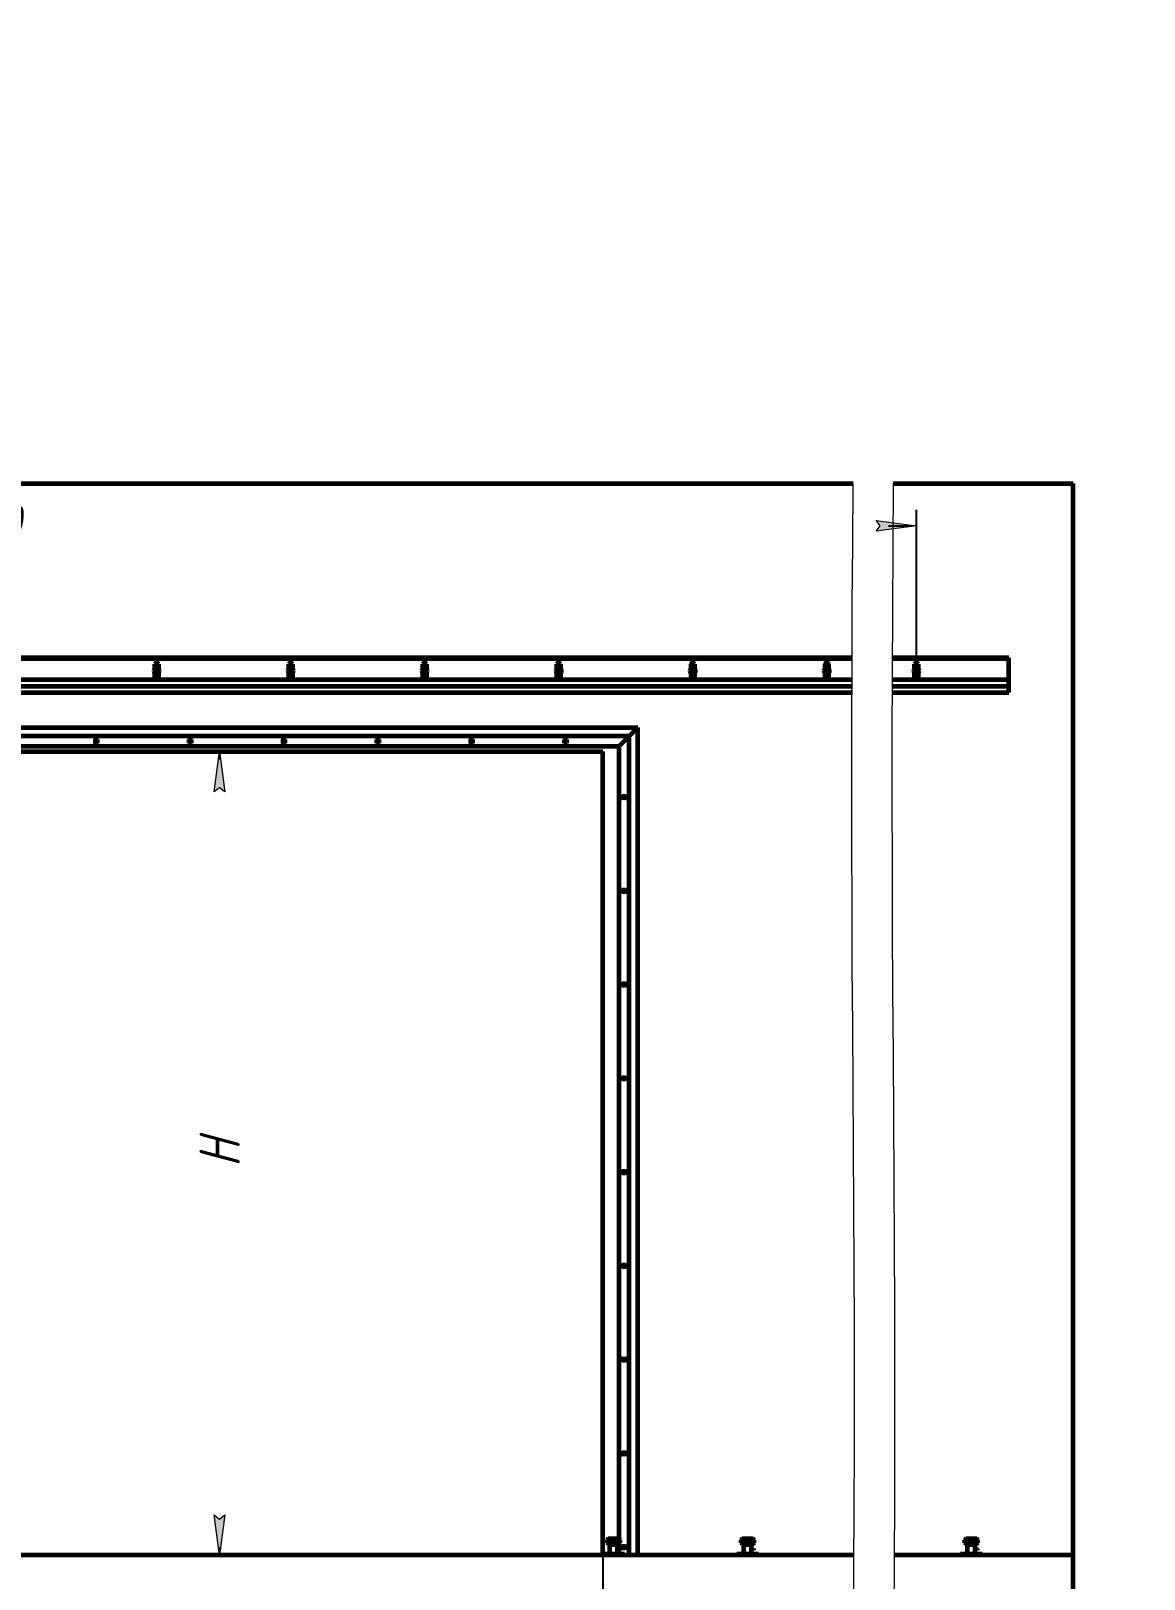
# Model space of a CAD drawing. Header units: millimetres. Extents: x 0 to 3360, y 0 to 297.
# Drawn here: x 1449.3 to 1587.7, y 104.4 to 297 of the extents above; entities that cross this region are included whole.
import ezdxf

# ---------------------------------------------------------------- set-up
doc = ezdxf.new("R2010")
doc.units = ezdxf.units.MM
for name, pattern in [('K5LT_AXLED', [19.5, 15, -1.5, 1.5, -1.5]), ('K5LT_BASIC', [0]), ('K5LT_THIN', [0]), ('K5LT_THIN_INCLUDED_TO_HATCHING', [0])]:
    doc.linetypes.add(name, pattern=pattern)
doc.layers.add('Системный слой', color=7, linetype='Continuous')
doc.styles.add('KDIMTEXTSTYLE', font='GOST_AU.SHX', dxfattribs={"width": 0.96, "oblique": 15, "height": 5})
doc.dimstyles.new('KDIMSTYLE (0.03)', dxfattribs={"dimtxt": 5, "dimasz": 1, "dimexe": 2, "dimexo": 0, "dimgap": 1, "dimtad": 1, "dimlfac": 30, "dimtxsty": 'KDIMTEXTSTYLE', "dimsah": 1, "dimcen": 0, "dimdle": 1, "dimadec": 0, "dimazin": 0, "dimtfac": 0.667, "dimtmove": 0, "dimatfit": 3, "dimfxl": 1, "dimtvp": 1, "dimtolj": 1, "dimtzin": 0, "dimarcsym": 0})

# ---------------------------------------------------------------- blocks, each defined once
blk = doc.blocks.new('U19')
at = {"layer": 'Системный слой', "color": 5, "linetype": 'K5LT_BASIC', "lineweight": 60, "true_color": 0x0000ff}
for p, q in [((1449.9, 214.67), (1551.39, 214.67)), ((1556.39, 214.67), (1570.9, 214.67))]:
    blk.add_line(p, q, dxfattribs=at)
blk = doc.blocks.new('U20')
at = {"layer": 'Системный слой', "color": 5, "linetype": 'K5LT_BASIC', "lineweight": 60, "true_color": 0x0000ff}
for p, q in [((1326.25, 218.87), (1310.59, 218.87)), ((1551.4, 218.87), (1331.25, 218.87)), ((1570.9, 218.87), (1556.4, 218.87))]:
    blk.add_line(p, q, dxfattribs=at)
blk = doc.blocks.new('U21')
at = {"layer": 'Системный слой', "color": 5, "linetype": 'K5LT_BASIC', "lineweight": 60, "true_color": 0x0000ff}
for p, q in [((1326.25, 219.01), (1310.59, 219.01)), ((1551.4, 219.01), (1331.25, 219.01)), ((1570.9, 219.01), (1556.4, 219.01))]:
    blk.add_line(p, q, dxfattribs=at)
blk = doc.blocks.new('U22')
at = {"layer": 'Системный слой', "color": 5, "linetype": 'K5LT_BASIC', "lineweight": 60, "true_color": 0x0000ff}
for p, q in [((1326.24, 215.44), (1310.59, 215.44)), ((1551.39, 215.44), (1331.24, 215.44)), ((1570.9, 215.44), (1556.39, 215.44))]:
    blk.add_line(p, q, dxfattribs=at)
blk = doc.blocks.new('U23')
at = {"layer": 'Системный слой', "color": 5, "linetype": 'K5LT_BASIC', "lineweight": 60, "true_color": 0x0000ff}
for p, q in [((1326.24, 216.27), (1310.59, 216.27)), ((1551.39, 216.27), (1331.24, 216.27)), ((1570.9, 216.27), (1556.39, 216.27))]:
    blk.add_line(p, q, dxfattribs=at)
blk = doc.blocks.new('U24')
at = {"layer": 'Системный слой', "color": 5, "linetype": 'K5LT_BASIC', "lineweight": 60, "true_color": 0x0000ff}
for p, q in [((1302.61, 240.67), (1326.38, 240.67)), ((1331.38, 240.67), (1551.53, 240.67)), ((1556.53, 240.67), (1578.89, 240.67))]:
    blk.add_line(p, q, dxfattribs=at)
blk = doc.blocks.new('U26')
at = {"layer": 'Системный слой', "color": 5, "linetype": 'K5LT_BASIC', "lineweight": 60, "true_color": 0x0000ff}
for p, q in [((1326.49, 107.34), (1302.61, 107.34)), ((1551.64, 107.34), (1331.49, 107.34)), ((1578.89, 107.34), (1556.64, 107.34))]:
    blk.add_line(p, q, dxfattribs=at)
blk = doc.blocks.new('U65')
at = {"layer": 'Системный слой', "color": 5, "linetype": 'K5LT_BASIC', "lineweight": 60, "true_color": 0x0000ff}
for start, end in [(0, 180), (180, 0)]:
    blk.add_arc((1548.26, 217.36), 0.352, start, end, dxfattribs=at)
blk = doc.blocks.new('U66')
at = {"layer": 'Системный слой', "color": 5, "linetype": 'K5LT_BASIC', "lineweight": 60, "true_color": 0x0000ff}
for start, end in [(0, 180), (180, 0)]:
    blk.add_arc((1548.26, 217.36), 0.14, start, end, dxfattribs=at)
blk = doc.blocks.new('U67')
at = {"layer": 'Системный слой', "color": 5, "linetype": 'K5LT_BASIC', "lineweight": 60, "true_color": 0x0000ff}
for start, end in [(0, 180), (180, 0)]:
    blk.add_arc((1548.26, 217.36), 0.25, start, end, dxfattribs=at)
blk = doc.blocks.new('U68')
at = {"layer": 'Системный слой', "color": 5, "linetype": 'K5LT_BASIC', "lineweight": 60, "true_color": 0x0000ff}
for start, end in [(0, 180), (180, 0)]:
    blk.add_arc((1548.26, 217.36), 0.18, start, end, dxfattribs=at)
blk = doc.blocks.new('U64')
at = {"layer": 'Системный слой', "color": 30, "linetype": 'K5LT_AXLED', "lineweight": 18, "true_color": 0xff8000}
for p, q in [((1548.26, 216.91), (1548.26, 217.81)), ((1548.71, 217.36), (1547.81, 217.36))]:
    blk.add_line(p, q, dxfattribs=at)
at = {"layer": 'Системный слой', "color": 5, "linetype": 'K5LT_BASIC', "lineweight": 60, "true_color": 0x0000ff}
for p, q in [((1548.12, 217.61), (1547.97, 217.36)), ((1547.97, 217.36), (1548.12, 217.11)), ((1548.41, 217.61), (1548.12, 217.61)), ((1548.12, 217.11), (1548.41, 217.11)), ((1548.55, 217.36), (1548.41, 217.61)), ((1548.41, 217.11), (1548.55, 217.36))]:
    blk.add_line(p, q, dxfattribs=at)
at = {"layer": 'Системный слой', "color": 7, "linetype": 'K5LT_THIN', "lineweight": 18}
blk.add_arc((1548.26, 217.36), 0.167, 92, 2, dxfattribs=at)
at = {"layer": 'Системный слой'}
for name in ['U65', 'U67', 'U68', 'U66']:
    blk.add_blockref(name, (0, 0), dxfattribs=at)
blk = doc.blocks.new('U70')
at = {"layer": 'Системный слой', "color": 5, "linetype": 'K5LT_BASIC', "lineweight": 60, "true_color": 0x0000ff}
for start, end in [(0, 180), (180, 0)]:
    blk.add_arc((1531.6, 217.36), 0.352, start, end, dxfattribs=at)
blk = doc.blocks.new('U71')
at = {"layer": 'Системный слой', "color": 5, "linetype": 'K5LT_BASIC', "lineweight": 60, "true_color": 0x0000ff}
for start, end in [(0, 180), (180, 0)]:
    blk.add_arc((1531.6, 217.36), 0.14, start, end, dxfattribs=at)
blk = doc.blocks.new('U72')
at = {"layer": 'Системный слой', "color": 5, "linetype": 'K5LT_BASIC', "lineweight": 60, "true_color": 0x0000ff}
for start, end in [(0, 180), (180, 0)]:
    blk.add_arc((1531.6, 217.36), 0.25, start, end, dxfattribs=at)
blk = doc.blocks.new('U73')
at = {"layer": 'Системный слой', "color": 5, "linetype": 'K5LT_BASIC', "lineweight": 60, "true_color": 0x0000ff}
for start, end in [(0, 180), (180, 0)]:
    blk.add_arc((1531.6, 217.36), 0.18, start, end, dxfattribs=at)
blk = doc.blocks.new('U69')
at = {"layer": 'Системный слой', "color": 30, "linetype": 'K5LT_AXLED', "lineweight": 18, "true_color": 0xff8000}
for p, q in [((1531.6, 216.91), (1531.6, 217.81)), ((1532.05, 217.36), (1531.14, 217.36))]:
    blk.add_line(p, q, dxfattribs=at)
at = {"layer": 'Системный слой', "color": 5, "linetype": 'K5LT_BASIC', "lineweight": 60, "true_color": 0x0000ff}
for p, q in [((1531.45, 217.61), (1531.31, 217.36)), ((1531.31, 217.36), (1531.45, 217.11)), ((1531.74, 217.61), (1531.45, 217.61)), ((1531.45, 217.11), (1531.74, 217.11)), ((1531.88, 217.36), (1531.74, 217.61)), ((1531.74, 217.11), (1531.88, 217.36))]:
    blk.add_line(p, q, dxfattribs=at)
at = {"layer": 'Системный слой', "color": 7, "linetype": 'K5LT_THIN', "lineweight": 18}
blk.add_arc((1531.6, 217.36), 0.167, 92, 2, dxfattribs=at)
at = {"layer": 'Системный слой'}
for name in ['U70', 'U72', 'U73', 'U71']:
    blk.add_blockref(name, (0, 0), dxfattribs=at)
blk = doc.blocks.new('U75')
at = {"layer": 'Системный слой', "color": 5, "linetype": 'K5LT_BASIC', "lineweight": 60, "true_color": 0x0000ff}
for start, end in [(0, 180), (180, 0)]:
    blk.add_arc((1514.93, 217.36), 0.352, start, end, dxfattribs=at)
blk = doc.blocks.new('U76')
at = {"layer": 'Системный слой', "color": 5, "linetype": 'K5LT_BASIC', "lineweight": 60, "true_color": 0x0000ff}
for start, end in [(0, 180), (180, 0)]:
    blk.add_arc((1514.93, 217.36), 0.14, start, end, dxfattribs=at)
blk = doc.blocks.new('U77')
at = {"layer": 'Системный слой', "color": 5, "linetype": 'K5LT_BASIC', "lineweight": 60, "true_color": 0x0000ff}
for start, end in [(0, 180), (180, 0)]:
    blk.add_arc((1514.93, 217.36), 0.25, start, end, dxfattribs=at)
blk = doc.blocks.new('U78')
at = {"layer": 'Системный слой', "color": 5, "linetype": 'K5LT_BASIC', "lineweight": 60, "true_color": 0x0000ff}
for start, end in [(0, 180), (180, 0)]:
    blk.add_arc((1514.93, 217.36), 0.18, start, end, dxfattribs=at)
blk = doc.blocks.new('U74')
at = {"layer": 'Системный слой', "color": 30, "linetype": 'K5LT_AXLED', "lineweight": 18, "true_color": 0xff8000}
for p, q in [((1514.93, 216.91), (1514.93, 217.81)), ((1515.38, 217.36), (1514.48, 217.36))]:
    blk.add_line(p, q, dxfattribs=at)
at = {"layer": 'Системный слой', "color": 5, "linetype": 'K5LT_BASIC', "lineweight": 60, "true_color": 0x0000ff}
for p, q in [((1514.78, 217.61), (1514.64, 217.36)), ((1514.64, 217.36), (1514.78, 217.11)), ((1515.07, 217.61), (1514.78, 217.61)), ((1514.78, 217.11), (1515.07, 217.11)), ((1515.22, 217.36), (1515.07, 217.61)), ((1515.07, 217.11), (1515.22, 217.36))]:
    blk.add_line(p, q, dxfattribs=at)
at = {"layer": 'Системный слой', "color": 7, "linetype": 'K5LT_THIN', "lineweight": 18}
blk.add_arc((1514.93, 217.36), 0.167, 92, 2, dxfattribs=at)
at = {"layer": 'Системный слой'}
for name in ['U75', 'U77', 'U78', 'U76']:
    blk.add_blockref(name, (0, 0), dxfattribs=at)
blk = doc.blocks.new('U80')
at = {"layer": 'Системный слой', "color": 5, "linetype": 'K5LT_BASIC', "lineweight": 60, "true_color": 0x0000ff}
for start, end in [(0, 180), (180, 0)]:
    blk.add_arc((1498.26, 217.36), 0.352, start, end, dxfattribs=at)
blk = doc.blocks.new('U81')
at = {"layer": 'Системный слой', "color": 5, "linetype": 'K5LT_BASIC', "lineweight": 60, "true_color": 0x0000ff}
for start, end in [(0, 180), (180, 0)]:
    blk.add_arc((1498.26, 217.36), 0.14, start, end, dxfattribs=at)
blk = doc.blocks.new('U82')
at = {"layer": 'Системный слой', "color": 5, "linetype": 'K5LT_BASIC', "lineweight": 60, "true_color": 0x0000ff}
for start, end in [(0, 180), (180, 0)]:
    blk.add_arc((1498.26, 217.36), 0.25, start, end, dxfattribs=at)
blk = doc.blocks.new('U83')
at = {"layer": 'Системный слой', "color": 5, "linetype": 'K5LT_BASIC', "lineweight": 60, "true_color": 0x0000ff}
for start, end in [(0, 180), (180, 0)]:
    blk.add_arc((1498.26, 217.36), 0.18, start, end, dxfattribs=at)
blk = doc.blocks.new('U79')
at = {"layer": 'Системный слой', "color": 30, "linetype": 'K5LT_AXLED', "lineweight": 18, "true_color": 0xff8000}
for p, q in [((1498.26, 216.91), (1498.26, 217.81)), ((1498.71, 217.36), (1497.81, 217.36))]:
    blk.add_line(p, q, dxfattribs=at)
at = {"layer": 'Системный слой', "color": 5, "linetype": 'K5LT_BASIC', "lineweight": 60, "true_color": 0x0000ff}
for p, q in [((1498.12, 217.61), (1497.97, 217.36)), ((1497.97, 217.36), (1498.12, 217.11)), ((1498.41, 217.61), (1498.12, 217.61)), ((1498.12, 217.11), (1498.41, 217.11)), ((1498.55, 217.36), (1498.41, 217.61)), ((1498.41, 217.11), (1498.55, 217.36))]:
    blk.add_line(p, q, dxfattribs=at)
at = {"layer": 'Системный слой', "color": 7, "linetype": 'K5LT_THIN', "lineweight": 18}
blk.add_arc((1498.26, 217.36), 0.167, 92, 2, dxfattribs=at)
at = {"layer": 'Системный слой'}
for name in ['U80', 'U82', 'U83', 'U81']:
    blk.add_blockref(name, (0, 0), dxfattribs=at)
blk = doc.blocks.new('U85')
at = {"layer": 'Системный слой', "color": 5, "linetype": 'K5LT_BASIC', "lineweight": 60, "true_color": 0x0000ff}
for start, end in [(0, 180), (180, 0)]:
    blk.add_arc((1481.6, 217.36), 0.352, start, end, dxfattribs=at)
blk = doc.blocks.new('U86')
at = {"layer": 'Системный слой', "color": 5, "linetype": 'K5LT_BASIC', "lineweight": 60, "true_color": 0x0000ff}
for start, end in [(0, 180), (180, 0)]:
    blk.add_arc((1481.6, 217.36), 0.14, start, end, dxfattribs=at)
blk = doc.blocks.new('U87')
at = {"layer": 'Системный слой', "color": 5, "linetype": 'K5LT_BASIC', "lineweight": 60, "true_color": 0x0000ff}
for start, end in [(0, 180), (180, 0)]:
    blk.add_arc((1481.6, 217.36), 0.25, start, end, dxfattribs=at)
blk = doc.blocks.new('U88')
at = {"layer": 'Системный слой', "color": 5, "linetype": 'K5LT_BASIC', "lineweight": 60, "true_color": 0x0000ff}
for start, end in [(0, 180), (180, 0)]:
    blk.add_arc((1481.6, 217.36), 0.18, start, end, dxfattribs=at)
blk = doc.blocks.new('U84')
at = {"layer": 'Системный слой', "color": 30, "linetype": 'K5LT_AXLED', "lineweight": 18, "true_color": 0xff8000}
for p, q in [((1481.6, 216.91), (1481.6, 217.81)), ((1482.05, 217.36), (1481.14, 217.36))]:
    blk.add_line(p, q, dxfattribs=at)
at = {"layer": 'Системный слой', "color": 5, "linetype": 'K5LT_BASIC', "lineweight": 60, "true_color": 0x0000ff}
for p, q in [((1481.45, 217.61), (1481.31, 217.36)), ((1481.31, 217.36), (1481.45, 217.11)), ((1481.74, 217.61), (1481.45, 217.61)), ((1481.45, 217.11), (1481.74, 217.11)), ((1481.88, 217.36), (1481.74, 217.61)), ((1481.74, 217.11), (1481.88, 217.36))]:
    blk.add_line(p, q, dxfattribs=at)
at = {"layer": 'Системный слой', "color": 7, "linetype": 'K5LT_THIN', "lineweight": 18}
blk.add_arc((1481.6, 217.36), 0.167, 92, 2, dxfattribs=at)
at = {"layer": 'Системный слой'}
for name in ['U85', 'U87', 'U88', 'U86']:
    blk.add_blockref(name, (0, 0), dxfattribs=at)
blk = doc.blocks.new('U90')
at = {"layer": 'Системный слой', "color": 5, "linetype": 'K5LT_BASIC', "lineweight": 60, "true_color": 0x0000ff}
for start, end in [(0, 180), (180, 0)]:
    blk.add_arc((1464.93, 217.36), 0.352, start, end, dxfattribs=at)
blk = doc.blocks.new('U91')
at = {"layer": 'Системный слой', "color": 5, "linetype": 'K5LT_BASIC', "lineweight": 60, "true_color": 0x0000ff}
for start, end in [(0, 180), (180, 0)]:
    blk.add_arc((1464.93, 217.36), 0.14, start, end, dxfattribs=at)
blk = doc.blocks.new('U92')
at = {"layer": 'Системный слой', "color": 5, "linetype": 'K5LT_BASIC', "lineweight": 60, "true_color": 0x0000ff}
for start, end in [(0, 180), (180, 0)]:
    blk.add_arc((1464.93, 217.36), 0.25, start, end, dxfattribs=at)
blk = doc.blocks.new('U93')
at = {"layer": 'Системный слой', "color": 5, "linetype": 'K5LT_BASIC', "lineweight": 60, "true_color": 0x0000ff}
for start, end in [(0, 180), (180, 0)]:
    blk.add_arc((1464.93, 217.36), 0.18, start, end, dxfattribs=at)
blk = doc.blocks.new('U89')
at = {"layer": 'Системный слой', "color": 30, "linetype": 'K5LT_AXLED', "lineweight": 18, "true_color": 0xff8000}
for p, q in [((1464.93, 216.91), (1464.93, 217.81)), ((1465.38, 217.36), (1464.48, 217.36))]:
    blk.add_line(p, q, dxfattribs=at)
at = {"layer": 'Системный слой', "color": 5, "linetype": 'K5LT_BASIC', "lineweight": 60, "true_color": 0x0000ff}
for p, q in [((1464.78, 217.61), (1464.64, 217.36)), ((1464.64, 217.36), (1464.78, 217.11)), ((1465.07, 217.61), (1464.78, 217.61)), ((1464.78, 217.11), (1465.07, 217.11)), ((1465.22, 217.36), (1465.07, 217.61)), ((1465.07, 217.11), (1465.22, 217.36))]:
    blk.add_line(p, q, dxfattribs=at)
at = {"layer": 'Системный слой', "color": 7, "linetype": 'K5LT_THIN', "lineweight": 18}
blk.add_arc((1464.93, 217.36), 0.167, 92, 2, dxfattribs=at)
at = {"layer": 'Системный слой'}
for name in ['U90', 'U92', 'U93', 'U91']:
    blk.add_blockref(name, (0, 0), dxfattribs=at)
blk = doc.blocks.new('U100')
at = {"layer": 'Системный слой', "color": 5, "linetype": 'K5LT_BASIC', "lineweight": 60, "true_color": 0x0000ff}
for start, end in [(0, 180), (180, 0)]:
    blk.add_arc((1559.4, 217.36), 0.352, start, end, dxfattribs=at)
blk = doc.blocks.new('U101')
at = {"layer": 'Системный слой', "color": 5, "linetype": 'K5LT_BASIC', "lineweight": 60, "true_color": 0x0000ff}
for start, end in [(0, 180), (180, 0)]:
    blk.add_arc((1559.4, 217.36), 0.14, start, end, dxfattribs=at)
blk = doc.blocks.new('U102')
at = {"layer": 'Системный слой', "color": 5, "linetype": 'K5LT_BASIC', "lineweight": 60, "true_color": 0x0000ff}
for start, end in [(0, 180), (180, 0)]:
    blk.add_arc((1559.4, 217.36), 0.25, start, end, dxfattribs=at)
blk = doc.blocks.new('U103')
at = {"layer": 'Системный слой', "color": 5, "linetype": 'K5LT_BASIC', "lineweight": 60, "true_color": 0x0000ff}
for start, end in [(0, 180), (180, 0)]:
    blk.add_arc((1559.4, 217.36), 0.18, start, end, dxfattribs=at)
blk = doc.blocks.new('U99')
at = {"layer": 'Системный слой', "color": 30, "linetype": 'K5LT_AXLED', "lineweight": 18, "true_color": 0xff8000}
for p, q in [((1559.4, 216.91), (1559.4, 217.81)), ((1559.86, 217.36), (1558.95, 217.36))]:
    blk.add_line(p, q, dxfattribs=at)
at = {"layer": 'Системный слой', "color": 5, "linetype": 'K5LT_BASIC', "lineweight": 60, "true_color": 0x0000ff}
for p, q in [((1559.26, 217.61), (1559.12, 217.36)), ((1559.12, 217.36), (1559.26, 217.11)), ((1559.55, 217.61), (1559.26, 217.61)), ((1559.26, 217.11), (1559.55, 217.11)), ((1559.69, 217.36), (1559.55, 217.61)), ((1559.55, 217.11), (1559.69, 217.36))]:
    blk.add_line(p, q, dxfattribs=at)
at = {"layer": 'Системный слой', "color": 7, "linetype": 'K5LT_THIN', "lineweight": 18}
blk.add_arc((1559.4, 217.36), 0.167, 92, 2, dxfattribs=at)
at = {"layer": 'Системный слой'}
for name in ['U100', 'U102', 'U103', 'U101']:
    blk.add_blockref(name, (0, 0), dxfattribs=at)
blk = doc.blocks.new('KDIMARROW_01')
at = {"layer": 'Системный слой'}
blk.add_hatch(color=0, dxfattribs=at).paths.add_polyline_path([(0, 0), (-5, 0.66), (-4.5, 0), (-5, -0.66)])
at = {"layer": 'Системный слой', "color": 0, "linetype": 'K5LT_THIN', "lineweight": 18}
for p, q in [((-4.5, 0), (-5, 0.66)), ((-5, 0.66), (0, 0)), ((0, 0), (-5, -0.66)), ((-5, -0.66), (-4.5, 0)), ((0, 0), (-1, 0))]:
    blk.add_line(p, q, dxfattribs=at)
blk = doc.blocks.new('U108')
at = {"layer": 'Системный слой', "color": 7, "linetype": 'K5LT_THIN_INCLUDED_TO_HATCHING', "lineweight": 18}
for p, q in [((1331.38, 240.67), (1331.32, 232.78)), ((1551.48, 233.17), (1551.53, 240.67)), ((1551.43, 225.67), (1551.48, 233.17)), ((1331.32, 232.78), (1331.28, 224.88)), ((1551.4, 218.17), (1551.43, 225.67)), ((1331.28, 224.88), (1331.24, 216.99)), ((1551.37, 210.67), (1551.4, 218.17)), ((1331.24, 216.99), (1331.22, 209.1)), ((1551.36, 203.17), (1551.37, 210.67)), ((1331.22, 209.1), (1331.21, 201.2)), ((1551.37, 195.67), (1551.36, 203.17)), ((1331.21, 201.2), (1331.23, 193.31)), ((1551.4, 188.17), (1551.37, 195.67)), ((1331.23, 193.31), (1331.26, 185.41)), ((1551.43, 180.67), (1551.4, 188.17)), ((1331.26, 185.41), (1331.3, 177.52)), ((1551.48, 173.17), (1551.43, 180.67)), ((1331.3, 177.52), (1331.35, 169.62)), ((1551.53, 165.67), (1551.48, 173.17)), ((1331.35, 169.62), (1331.41, 161.73)), ((1551.58, 158.17), (1551.53, 165.67)), ((1331.41, 161.73), (1331.46, 153.83)), ((1551.63, 150.67), (1551.58, 158.17)), ((1331.46, 153.83), (1331.5, 145.94)), ((1551.67, 143.17), (1551.63, 150.67)), ((1331.5, 145.94), (1331.53, 138.04)), ((1551.69, 135.67), (1551.67, 143.17)), ((1331.53, 138.04), (1331.55, 130.15)), ((1551.7, 128.17), (1551.69, 135.67)), ((1331.55, 130.15), (1331.54, 122.25)), ((1551.69, 120.67), (1551.7, 128.17)), ((1331.54, 122.25), (1331.52, 114.36)), ((1551.67, 113.17), (1551.69, 120.67)), ((1331.52, 114.36), (1331.48, 106.46)), ((1551.63, 105.67), (1551.67, 113.17)), ((1331.48, 106.46), (1331.43, 98.57)), ((1551.58, 98.17), (1551.63, 105.67)), ((1331.43, 98.57), (1331.38, 90.67)), ((1551.53, 90.67), (1551.58, 98.17))]:
    blk.add_line(p, q, dxfattribs=at)
blk = doc.blocks.new('U109')
at = {"layer": 'Системный слой', "color": 7, "linetype": 'K5LT_THIN_INCLUDED_TO_HATCHING', "lineweight": 18}
for p, q in [((1556.53, 240.67), (1556.48, 232.78)), ((1556.48, 232.78), (1556.43, 224.88)), ((1556.43, 224.88), (1556.39, 216.99)), ((1556.39, 216.99), (1556.37, 209.1)), ((1556.37, 209.1), (1556.37, 201.2)), ((1556.37, 201.2), (1556.38, 193.31)), ((1556.38, 193.31), (1556.41, 185.41)), ((1556.41, 185.41), (1556.45, 177.52)), ((1556.45, 177.52), (1556.5, 169.62)), ((1556.5, 169.62), (1556.56, 161.73)), ((1556.56, 161.73), (1556.61, 153.83)), ((1556.61, 153.83), (1556.65, 145.94)), ((1556.65, 145.94), (1556.68, 138.04)), ((1556.68, 138.04), (1556.7, 130.15)), ((1556.7, 130.15), (1556.69, 122.25)), ((1556.69, 122.25), (1556.67, 114.36)), ((1556.67, 114.36), (1556.63, 106.46)), ((1556.63, 106.46), (1556.59, 98.57)), ((1556.59, 98.57), (1556.53, 90.67))]:
    blk.add_line(p, q, dxfattribs=at)

msp = doc.modelspace()

# ---------------------------------------------------------------- linework, layer by layer
at = {"layer": 'Системный слой', "color": 5, "linetype": 'K5LT_BASIC', "lineweight": 60, "true_color": 0x0000ff}
for p, q in [((1578.89297, 90.67396), (1578.89297, 240.67396)), ((1464.71241, 217.63428), (1464.71241, 218.19063)), ((1465.14574, 218.19063), (1465.14574, 217.63428)), ((1481.37907, 217.63428), (1481.37907, 218.19063)), ((1481.81241, 218.19063), (1481.81241, 217.63428)), ((1498.04574, 217.63428), (1498.04574, 218.19063)), ((1498.47907, 218.19063), (1498.47907, 217.63428)), ((1514.71241, 217.63428), (1514.71241, 218.19063)), ((1515.14574, 218.19063), (1515.14574, 217.63428)), ((1531.37907, 217.63428), (1531.37907, 218.19063)), ((1531.81241, 218.19063), (1531.81241, 217.63428)), ((1548.04574, 217.63428), (1548.04574, 218.19063)), ((1548.47907, 218.19063), (1548.47907, 217.63428)), ((1559.18769, 217.63428), (1559.18769, 218.19063)), ((1559.62103, 218.19063), (1559.62103, 217.63428)), ((1570.90436, 214.67396), (1570.90436, 219.00729)), ((1464.71241, 216.52396), (1464.71241, 217.0803)), ((1465.14574, 217.0803), (1465.14574, 216.52396)), ((1481.37907, 216.52396), (1481.37907, 217.0803)), ((1481.81241, 217.0803), (1481.81241, 216.52396)), ((1498.04574, 216.52396), (1498.04574, 217.0803)), ((1498.47907, 217.0803), (1498.47907, 216.52396)), ((1514.71241, 216.52396), (1514.71241, 217.0803)), ((1515.14574, 217.0803), (1515.14574, 216.52396)), ((1531.37907, 216.52396), (1531.37907, 217.0803)), ((1531.81241, 217.0803), (1531.81241, 216.52396)), ((1548.04574, 216.52396), (1548.04574, 217.0803)), ((1548.47907, 217.0803), (1548.47907, 216.52396)), ((1559.18769, 216.52396), (1559.18769, 217.0803)), ((1559.62103, 217.0803), (1559.62103, 216.52396)), ((1446.96241, 214.67396), (1449.89574, 214.67396)), ((1355.09574, 210.34063), (1524.76241, 210.34063)), ((1522.42907, 208.00729), (1524.76241, 210.34063)), ((1524.76241, 107.34063), (1524.76241, 210.34063)), ((1356.16241, 209.27396), (1523.69574, 209.27396)), ((1457.31241, 208.39063), (1457.31241, 208.82396)), ((1457.54574, 208.82396), (1457.54574, 208.39063)), ((1468.97907, 208.39063), (1468.97907, 208.82396)), ((1469.21241, 208.82396), (1469.21241, 208.39063)), ((1480.64574, 208.39063), (1480.64574, 208.82396)), ((1480.87907, 208.82396), (1480.87907, 208.39063)), ((1492.31241, 208.39063), (1492.31241, 208.82396)), ((1492.54574, 208.82396), (1492.54574, 208.39063)), ((1503.97907, 208.39063), (1503.97907, 208.82396)), ((1504.21241, 208.82396), (1504.21241, 208.39063)), ((1515.64574, 208.39063), (1515.64574, 208.82396)), ((1515.87907, 208.82396), (1515.87907, 208.39063)), ((1523.69574, 107.34063), (1523.69574, 209.27396)), ((1357.42907, 208.00729), (1522.42907, 208.00729)), ((1359.42907, 207.34063), (1520.42907, 207.34063)), ((1520.42907, 107.47396), (1520.42907, 207.34063)), ((1522.42907, 109.35729), (1522.42907, 208.00729)), ((1522.81241, 201.79063), (1523.24574, 201.79063)), ((1523.24574, 201.55729), (1522.81241, 201.55729)), ((1522.81241, 190.12396), (1523.24574, 190.12396)), ((1523.24574, 189.89063), (1522.81241, 189.89063)), ((1522.81241, 178.45729), (1523.24574, 178.45729)), ((1523.24574, 178.22396), (1522.81241, 178.22396)), ((1522.81241, 166.79063), (1523.24574, 166.79063)), ((1523.24574, 166.55729), (1522.81241, 166.55729)), ((1522.81241, 155.12396), (1523.24574, 155.12396)), ((1523.24574, 154.89063), (1522.81241, 154.89063)), ((1522.81241, 143.45729), (1523.24574, 143.45729)), ((1523.24574, 143.22396), (1522.81241, 143.22396)), ((1522.81241, 131.79063), (1523.24574, 131.79063)), ((1523.24574, 131.55729), (1522.81241, 131.55729)), ((1522.81241, 120.12396), (1523.24574, 120.12396)), ((1523.24574, 119.89063), (1522.81241, 119.89063)), ((1520.96241, 108.89063), (1520.96241, 109.24063)), ((1522.44574, 109.35729), (1521.07907, 109.35729)), ((1522.44574, 108.77396), (1521.07907, 108.77396)), ((1522.22907, 108.64063), (1521.29574, 108.64063)), ((1521.29574, 107.47396), (1521.29574, 108.64063)), ((1521.44574, 108.77396), (1521.44574, 108.64063)), ((1522.07907, 108.77396), (1522.07907, 108.64063)), ((1522.22907, 108.15729), (1522.22907, 108.64063)), ((1522.22907, 107.95729), (1522.22907, 108.15729)), ((1522.46103, 108.15729), (1522.22907, 108.15729)), ((1522.22907, 107.47396), (1522.22907, 107.95729)), ((1522.46103, 107.95729), (1522.22907, 107.95729)), ((1522.41241, 108.13003), (1522.41241, 108.10344)), ((1522.46103, 108.13003), (1522.41241, 108.13003)), ((1522.46103, 108.10344), (1522.41241, 108.10344)), ((1522.42907, 108.15729), (1522.42907, 108.77396)), ((1522.42907, 107.47396), (1522.42907, 107.95729)), ((1522.47907, 108.13925), (1522.46103, 108.15729)), ((1522.46103, 108.15729), (1522.46103, 108.13003)), ((1522.47907, 108.11897), (1522.46103, 108.13003)), ((1522.46103, 108.10344), (1522.46103, 107.97751)), ((1522.47907, 108.09237), (1522.46103, 108.10344)), ((1522.46103, 107.97751), (1522.46103, 107.95729)), ((1522.47907, 107.97533), (1522.46103, 107.95729)), ((1522.47907, 108.13925), (1522.47907, 108.11897)), ((1522.47907, 108.11897), (1522.47907, 108.09237)), ((1522.47907, 108.09237), (1522.47907, 107.97533)), ((1522.56241, 108.89063), (1522.56241, 109.24063)), ((1522.81241, 108.45729), (1523.24574, 108.45729)), ((1523.24574, 108.22396), (1522.81241, 108.22396)), ((1537.62907, 108.89063), (1537.62907, 109.24063)), ((1539.11241, 109.35729), (1537.74574, 109.35729)), ((1539.11241, 108.77396), (1537.74574, 108.77396)), ((1538.89574, 108.64063), (1537.96241, 108.64063)), ((1537.96241, 107.47396), (1537.96241, 108.64063)), ((1538.11241, 108.77396), (1538.11241, 108.64063)), ((1538.74574, 108.77396), (1538.74574, 108.64063)), ((1538.89574, 108.15729), (1538.89574, 108.64063)), ((1538.89574, 107.95729), (1538.89574, 108.15729)), ((1539.1277, 108.15729), (1538.89574, 108.15729)), ((1538.89574, 107.47396), (1538.89574, 107.95729)), ((1539.1277, 107.95729), (1538.89574, 107.95729)), ((1539.07907, 108.13003), (1539.07907, 108.10344)), ((1539.1277, 108.13003), (1539.07907, 108.13003)), ((1539.1277, 108.10344), (1539.07907, 108.10344)), ((1539.14574, 108.13925), (1539.1277, 108.15729)), ((1539.1277, 108.15729), (1539.1277, 108.13003)), ((1539.14574, 108.11897), (1539.1277, 108.13003)), ((1539.1277, 108.10344), (1539.1277, 107.97751)), ((1539.14574, 108.09237), (1539.1277, 108.10344)), ((1539.1277, 107.97751), (1539.1277, 107.95729)), ((1539.14574, 107.97533), (1539.1277, 107.95729)), ((1539.14574, 108.13925), (1539.14574, 108.11897)), ((1539.14574, 108.11897), (1539.14574, 108.09237)), ((1539.14574, 108.09237), (1539.14574, 107.97533)), ((1539.22907, 108.89063), (1539.22907, 109.24063)), ((1565.43769, 108.89063), (1565.43769, 109.24063)), ((1566.92103, 109.35729), (1565.55436, 109.35729)), ((1566.92103, 108.77396), (1565.55436, 108.77396)), ((1566.70436, 108.64063), (1565.77103, 108.64063)), ((1565.77103, 107.47396), (1565.77103, 108.64063)), ((1565.92103, 108.77396), (1565.92103, 108.64063)), ((1566.55436, 108.77396), (1566.55436, 108.64063)), ((1566.70436, 108.15729), (1566.70436, 108.64063)), ((1566.70436, 107.95729), (1566.70436, 108.15729)), ((1566.93632, 108.15729), (1566.70436, 108.15729)), ((1566.93632, 107.95729), (1566.70436, 107.95729)), ((1566.70436, 107.47396), (1566.70436, 107.95729)), ((1566.88769, 108.13003), (1566.88769, 108.10344)), ((1566.93632, 108.13003), (1566.88769, 108.13003)), ((1566.93632, 108.10344), (1566.88769, 108.10344)), ((1566.95436, 108.13925), (1566.93632, 108.15729)), ((1566.93632, 108.15729), (1566.93632, 108.13003)), ((1566.95436, 108.11897), (1566.93632, 108.13003)), ((1566.93632, 108.10344), (1566.93632, 107.97751)), ((1566.95436, 108.09237), (1566.93632, 108.10344)), ((1566.93632, 107.97751), (1566.93632, 107.95729)), ((1566.95436, 107.97533), (1566.93632, 107.95729)), ((1566.95436, 108.13925), (1566.95436, 108.11897)), ((1566.95436, 108.11897), (1566.95436, 108.09237)), ((1566.95436, 108.09237), (1566.95436, 107.97533)), ((1567.03769, 108.89063), (1567.03769, 109.24063)), ((1523.09574, 107.47396), (1520.42907, 107.47396)), ((1520.42907, 107.34063), (1520.42907, 107.47396)), ((1523.09574, 107.34063), (1523.09574, 107.47396)), ((1539.76241, 107.47396), (1537.09574, 107.47396)), ((1537.09574, 107.34063), (1537.09574, 107.47396)), ((1539.76241, 107.34063), (1539.76241, 107.47396)), ((1567.57103, 107.47396), (1564.90436, 107.47396)), ((1564.90436, 107.34063), (1564.90436, 107.47396)), ((1567.57103, 107.34063), (1567.57103, 107.47396))]:
    msp.add_line(p, q, dxfattribs=at)
at = {"layer": 'Системный слой', "color": 7, "linetype": 'K5LT_THIN', "lineweight": 18}
for p, q in [((1522.46103, 108.13925), (1522.12907, 108.13925)), ((1522.46103, 107.97533), (1522.12907, 107.97533)), ((1522.47907, 108.13925), (1522.46103, 108.13925)), ((1522.47907, 107.97533), (1522.46103, 107.97533)), ((1539.1277, 108.13925), (1538.79574, 108.13925)), ((1539.1277, 107.97533), (1538.79574, 107.97533)), ((1539.14574, 108.13925), (1539.1277, 108.13925)), ((1539.14574, 107.97533), (1539.1277, 107.97533)), ((1566.93632, 108.13925), (1566.70412, 108.13925)), ((1566.93632, 107.97533), (1566.70412, 107.97533)), ((1566.95436, 108.13925), (1566.93632, 108.13925)), ((1566.95436, 107.97533), (1566.93632, 107.97533))]:
    msp.add_line(p, q, dxfattribs=at)
at = {"layer": 'Системный слой', "color": 5, "linetype": 'K5LT_BASIC', "lineweight": 60, "true_color": 0x0000ff}
for centre, radius, start, end in [((1464.92907, 218.19063), 0.21667, 0, 180), ((1481.59574, 218.19063), 0.21667, 0, 180), ((1498.26241, 218.19063), 0.21667, 0, 180), ((1514.92907, 218.19063), 0.21667, 0, 180), ((1531.59574, 218.19063), 0.21667, 0, 180), ((1548.26241, 218.19063), 0.21667, 0, 180), ((1559.40436, 218.19063), 0.21667, 0, 180), ((1464.92907, 216.52396), 0.21667, 180, 0), ((1481.59574, 216.52396), 0.21667, 180, 0), ((1498.26241, 216.52396), 0.21667, 180, 0), ((1514.92907, 216.52396), 0.21667, 180, 0), ((1531.59574, 216.52396), 0.21667, 180, 0), ((1548.26241, 216.52396), 0.21667, 180, 0), ((1559.40436, 216.52396), 0.21667, 180, 0), ((1457.42907, 208.82396), 0.11667, 0, 180), ((1457.42907, 208.39063), 0.11667, 180, 0), ((1469.09574, 208.82396), 0.11667, 0, 180), ((1469.09574, 208.39063), 0.11667, 180, 0), ((1480.76241, 208.82396), 0.11667, 0, 180), ((1480.76241, 208.39063), 0.11667, 180, 0), ((1492.42907, 208.82396), 0.11667, 0, 180), ((1492.42907, 208.39063), 0.11667, 180, 0), ((1504.09574, 208.82396), 0.11667, 0, 180), ((1504.09574, 208.39063), 0.11667, 180, 0), ((1515.76241, 208.82396), 0.11667, 0, 180), ((1515.76241, 208.39063), 0.11667, 180, 0), ((1522.81241, 201.67396), 0.11667, 90, 270), ((1523.24574, 201.67396), 0.11667, 270, 90), ((1522.81241, 190.00729), 0.11667, 90, 270), ((1523.24574, 190.00729), 0.11667, 270, 90), ((1522.81241, 178.34063), 0.11667, 90, 270), ((1523.24574, 178.34063), 0.11667, 270, 90), ((1522.81241, 166.67396), 0.11667, 90, 270), ((1523.24574, 166.67396), 0.11667, 270, 90), ((1522.81241, 155.00729), 0.11667, 90, 270), ((1523.24574, 155.00729), 0.11667, 270, 90), ((1522.81241, 143.34063), 0.11667, 90, 270), ((1523.24574, 143.34063), 0.11667, 270, 90), ((1522.81241, 131.67396), 0.11667, 90, 270), ((1523.24574, 131.67396), 0.11667, 270, 90), ((1522.81241, 120.00729), 0.11667, 90, 270), ((1523.24574, 120.00729), 0.11667, 270, 90), ((1521.07907, 109.24063), 0.11667, 90, 180), ((1521.07907, 108.89063), 0.11667, 180, 270), ((1522.44574, 109.24063), 0.11667, 0, 90), ((1522.44574, 108.89063), 0.11667, 270, 0), ((1522.81241, 108.34063), 0.11667, 90, 270), ((1523.24574, 108.34063), 0.11667, 270, 90), ((1537.74574, 109.24063), 0.11667, 90, 180), ((1537.74574, 108.89063), 0.11667, 180, 270), ((1539.11241, 109.24063), 0.11667, 0, 90), ((1539.11241, 108.89063), 0.11667, 270, 0), ((1565.55436, 109.24063), 0.11667, 90, 180), ((1565.55436, 108.89063), 0.11667, 180, 270), ((1566.92103, 109.24063), 0.11667, 0, 90), ((1566.92103, 108.89063), 0.11667, 270, 0)]:
    msp.add_arc(centre, radius, start, end, dxfattribs=at)

# ---------------------------------------------------------------- block references
at = {"layer": 'Системный слой'}
for name in ['U24', 'U108', 'U109', 'U21', 'U20', 'U89', 'U84', 'U79', 'U74', 'U69', 'U64', 'U99', 'U23', 'U22', 'U19', 'U26']:
    msp.add_blockref(name, (0, 0), dxfattribs=at)

# ---------------------------------------------------------------- dimensions: what is measured, and where the dimension line sits
at = {"layer": 'Системный слой', "color": 7}
for base, p1, p2, location, text in [((1559.40436, 235.4264), (1322.094, 217.35729), (1559.40436, 217.35729), (1440.74918, 235.4264), '\\H5.0;\\W0.965;\\Q15;\\H5.0;\\W0.965;\\Q15;\\Q15;Nx500'), ((1359.42907, 95.28514), (1520.42907, 107.34063), (1359.42907, 107.34063), (1439.92907, 95.28514), '\\H5.0;\\W0.965;\\Q15;\\H5.0;\\W0.965;\\Q15;\\Q15;В')]:
    msp.add_linear_dim(base=base, p1=p1, p2=p2, location=location, text=text, dimstyle='KDIMSTYLE (0.03)', override={"dimexo": 0, "dimblk1": 'KDIMARROW_01', "dimblk2": 'KDIMARROW_01', "dimse1": 0, "dimse2": 0, "dimclrt": 7, "dimtolj": 1}, dxfattribs=at).render()
msp.add_linear_dim(base=(1472.75604, 207.34063), p1=(1526.63982, 107.34063), p2=(1520.42907, 207.34063), angle=90, location=(1472.75604, 157.34063), text='\\H5.0;\\W0.965;\\Q15;\\H5.0;\\W0.965;\\Q15;\\Q15;Н', dimstyle='KDIMSTYLE (0.03)', override={"dimexo": 0, "dimblk1": 'KDIMARROW_01', "dimblk2": 'KDIMARROW_01', "dimse1": 0, "dimse2": 0, "dimclrt": 7, "dimtolj": 1}, dxfattribs=at).render()

doc.saveas('drawing.dxf')
